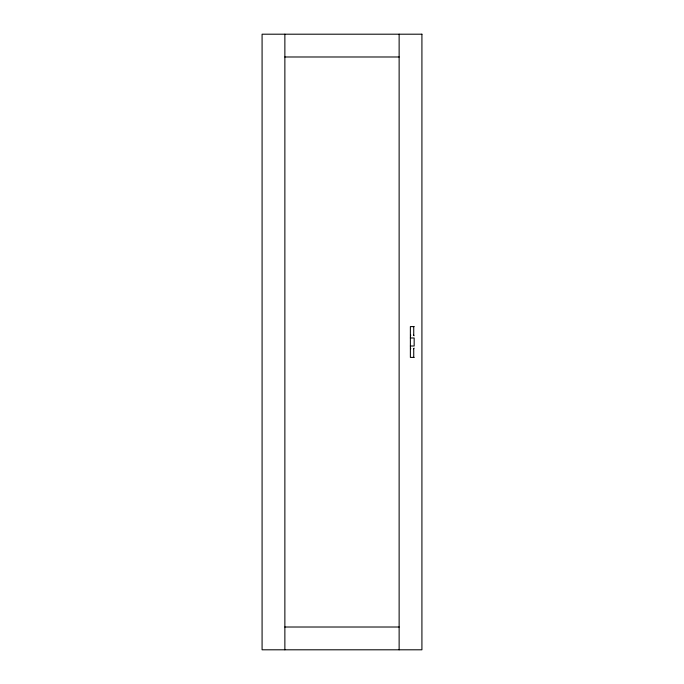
<?xml version="1.0" encoding="UTF-8"?>
<svg xmlns="http://www.w3.org/2000/svg" width="684" height="684" viewBox="0 0 684 684"><rect width="100%" height="100%" fill="white"/><g stroke="black" fill="none" stroke-linecap="round" stroke-linejoin="round"><path stroke-width="1.03" d="M414.162 357.407L410.374 357.407L410.374 337.99L410.374 326.593L414.162 326.593M414.102 348.156L413.598 348.772M410.486 335.767L410.802 335.117M284.869 56.986L399.131 56.986M413.598 335.117L414.051 335.767M410.374 337.99L414.162 337.99L414.162 346.01L410.374 346.01M410.802 348.772L410.434 348.156M284.869 627.014L399.131 627.014M413.734 326.593L413.734 335.117M413.734 348.772L413.734 357.407M399.131 34.2L399.131 649.8M284.869 34.2L284.869 649.8M421.917 34.2L262.083 34.2L262.083 649.8L421.917 649.8L421.917 34.2"/></g></svg>
